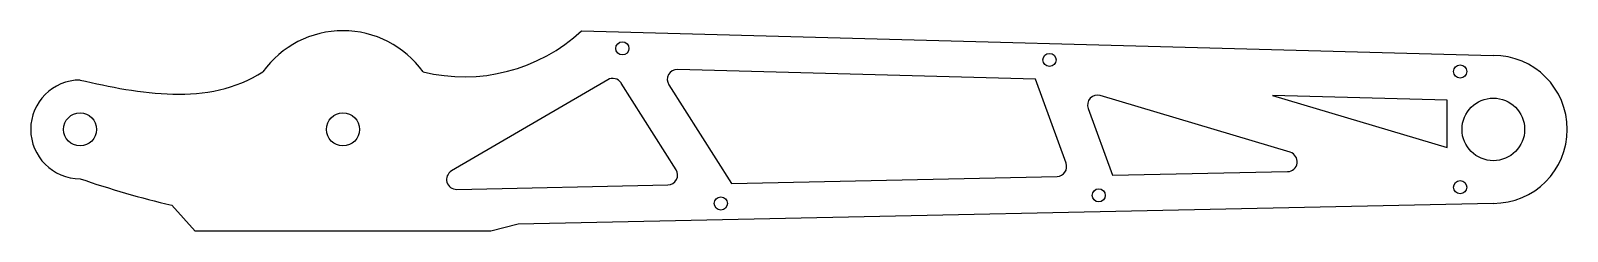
# Model space of a CAD drawing. Header units: millimetres. Extents: x -444 to 24, y -31 to 30.
import ezdxf

# ---------------------------------------------------------------- set-up
doc = ezdxf.new("R2010")
doc.units = ezdxf.units.MM

msp = doc.modelspace()

# ---------------------------------------------------------------- linework, layer by layer
at = {"color": 7, "linetype": 'Continuous', "lineweight": 25}
for p, q in [((-275.93, 29.85), (1.46, 22.35)), ((-267.99, 14.94), (-315.52, -12.81)), ((-137.82, 15.09), (-246.78, 18.04)), ((-128.53, -10.46), (-137.82, 15.09)), ((-247.2, -12.42), (-263.94, 13.95)), ((-249.39, 13.43), (-230.32, -16.61)), ((-60.34, -7.11), (-118.15, 10.12)), ((-12.62, 8.7), (-65.7, 10.14)), ((-65.7, 10.14), (-12.62, -5.68)), ((-121.82, 6.22), (-114.43, -14.13)), ((-12.62, -5.68), (-12.62, 8.7)), ((-114.43, -14.13), (-61.13, -12.99)), ((-313.94, -18.4), (-249.66, -17.03)), ((-230.32, -16.61), (-131.28, -14.49)), ((-393.54, -31.15), (-400.64, -23.19)), ((1.46, -22.65), (-295.25, -29)), ((-303.54, -31.15), (-393.54, -31.15)), ((-295.25, -29), (-303.54, -31.15))]:
    msp.add_line(p, q, dxfattribs=at)
for centre, radius in [((-263.53, 24.49), 2), ((-133.57, 20.98), 2), ((-8.62, 17.46), 2), ((1.46, -0.15), 9.53), ((-428.54, -0.15), 5.03), ((-348.54, -0.15), 5.03), ((-118.6, -20.22), 2), ((-8.62, -17.75), 2), ((-233.57, -22.68), 2)]:
    msp.add_circle(centre, radius, dxfattribs=at)
for centre, radius, start, end in [((-348.54, -0.15), 30, 35.7188, 144.2812), ((-311.61, 68.25), 52.41, 256.1145, 312.9), ((1.46, -0.15), 22.5, 270, 90), ((-428.54, -0.15), 15, 90, 270), ((-266.48, 12.35), 3, 32.4184, 120.2783), ((-246.86, 15.04), 3, 88.4512, 212.4184), ((-119, 7.24), 3, 73.4037, 199.9817), ((-61.2, -9.99), 3, 271.2276, 73.4037), ((-314.01, -15.4), 3, 120.2783, 271.2276), ((-249.73, -14.03), 3, 271.2276, 32.4184), ((-131.35, -11.49), 3, 271.2276, 19.9817), ((-338.24, 245.65), 275.99, 250.9006, 256.9322)]:
    msp.add_arc(centre, radius, start, end, dxfattribs=at)
msp.add_open_spline([(-428.54, 14.85), (-410.62, 10.8), (-389.64, 6.62), (-372.9, 17.37)], degree=3, dxfattribs=at)

doc.saveas('drawing.dxf')
